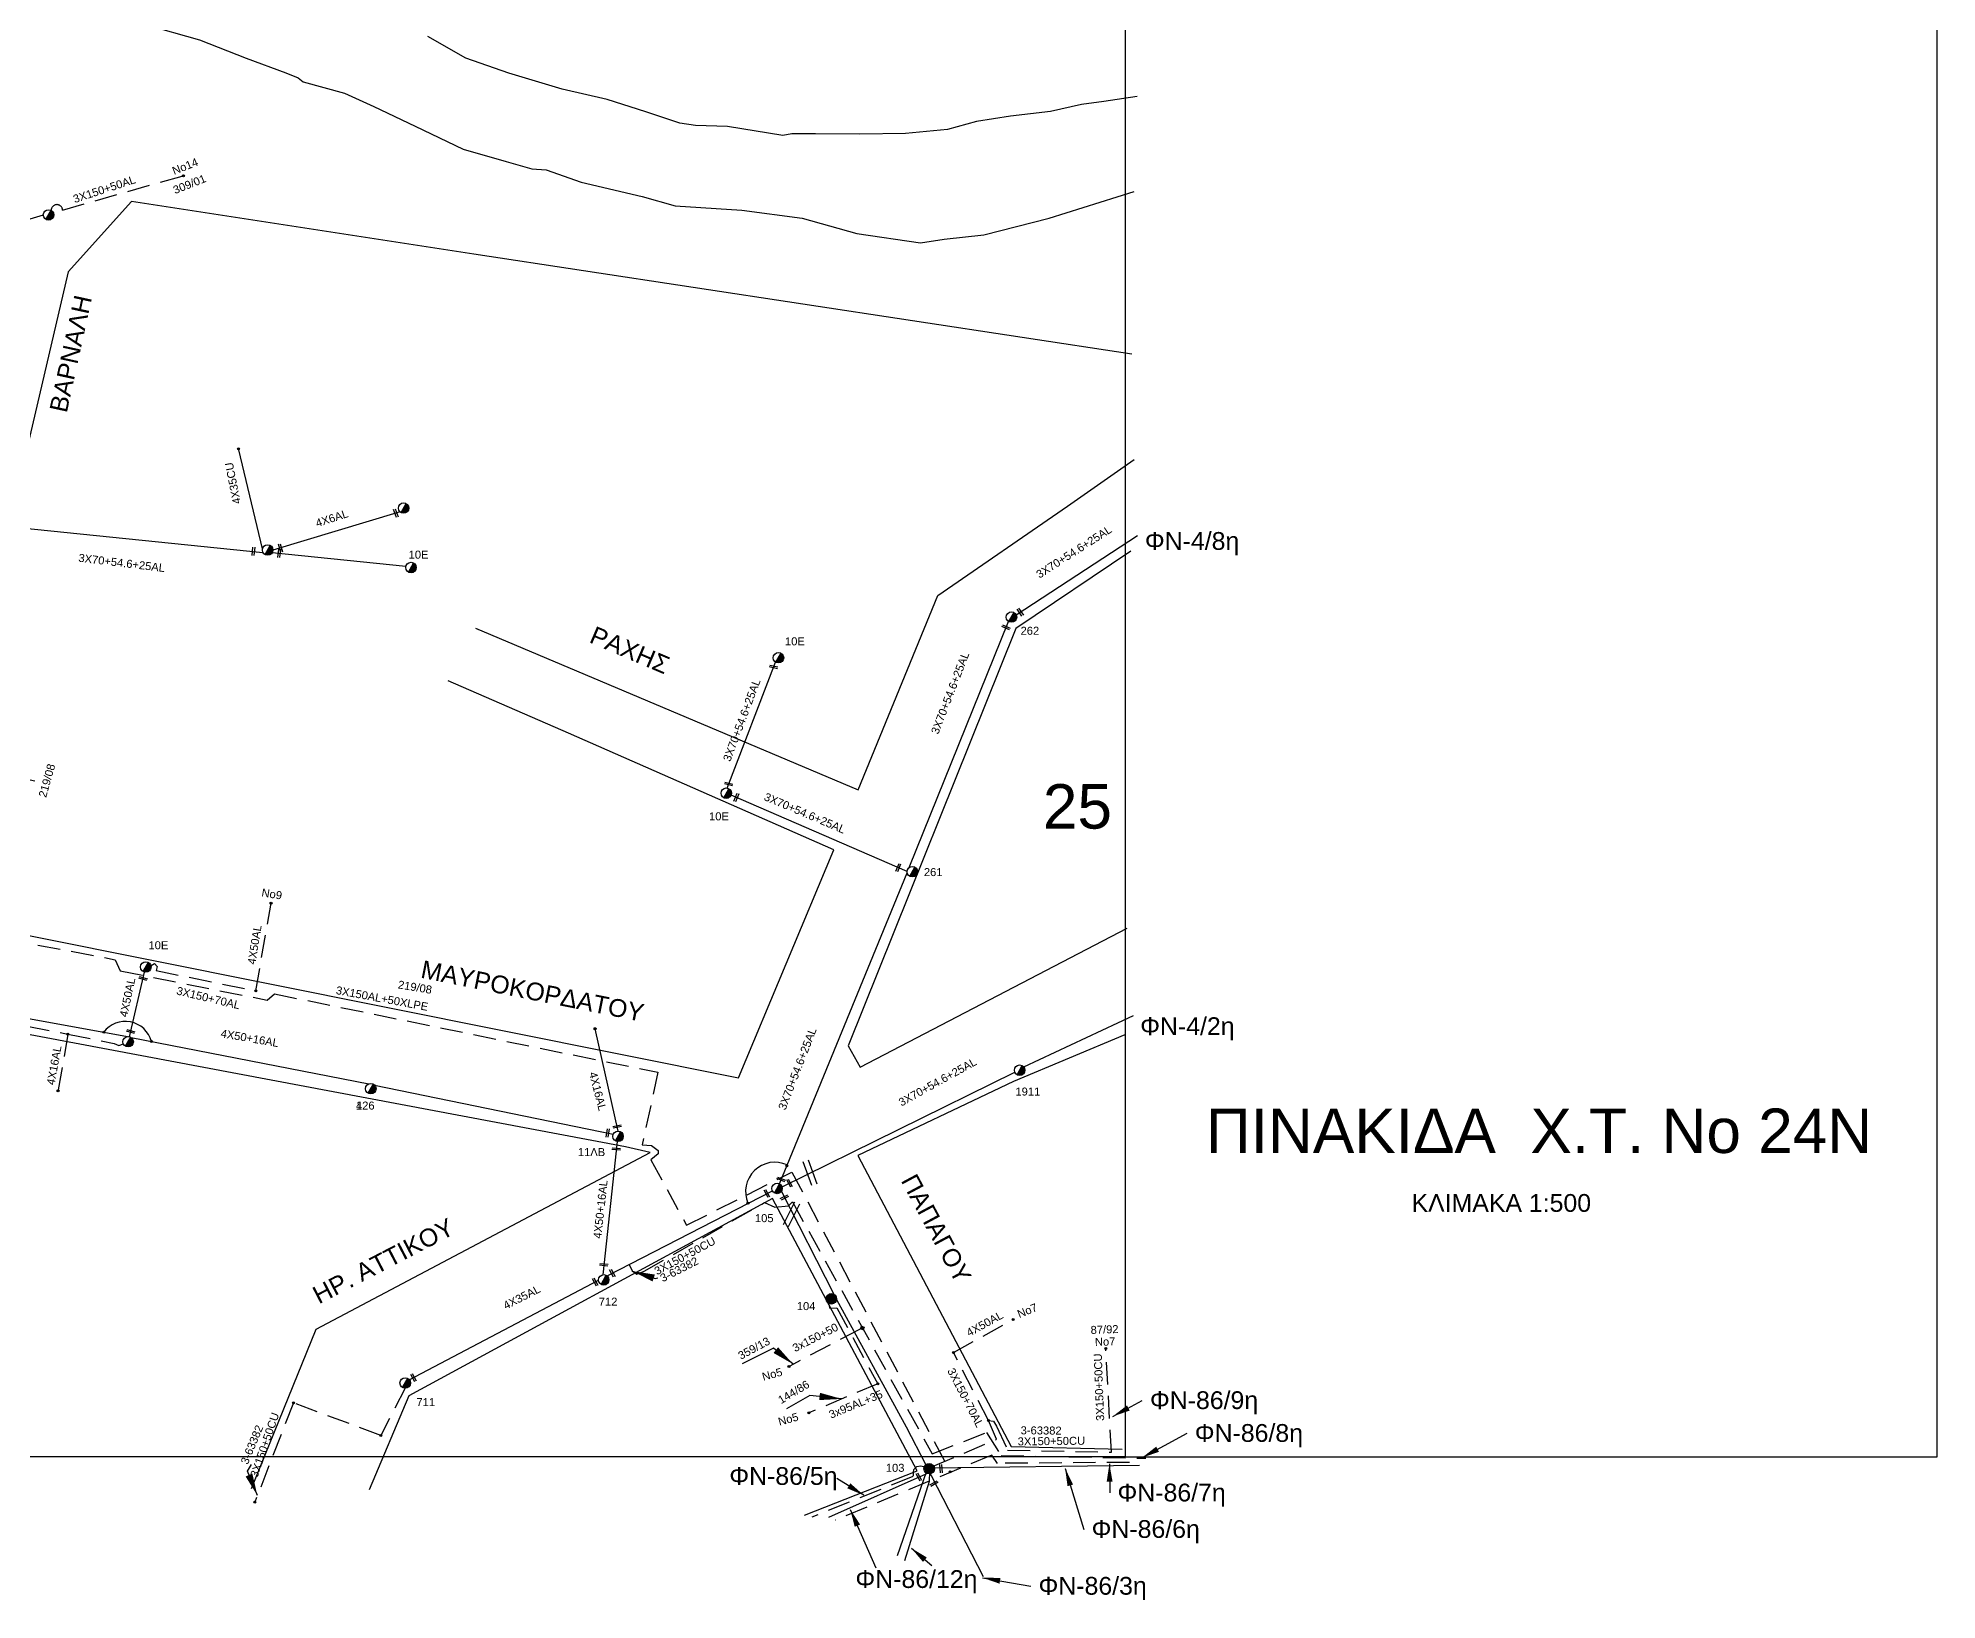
# Model space of a CAD drawing. Header units: millimetres. Extents: x 926 to 2032, y 728 to 1260.
# Drawn here: x 1818.4 to 2032, y 727.7 to 903.3 of the extents above; entities that cross this region are included whole.
import ezdxf

# ---------------------------------------------------------------- set-up
doc = ezdxf.new("R2010")
doc.units = ezdxf.units.MM
doc.linetypes.add('DASHED', pattern=[19.05, 12.7, -6.35])
for name, color, linetype in [('Άγνωστα', 7, 'Continuous'), ('Γέφυρες Εναέριου Δικτύου', 7, 'Continuous'), ('Γυμνά εναέρια ΧΤ (3Φ)   4x35AL', 7, 'Continuous'), ('Γυμνά εναέρια ΧΤ (3Φ)   4x35CU', 7, 'Continuous'), ('Γυμνά εναέρια ΧΤ (3Φ)   4x50AL', 7, 'Continuous'), ('Γυμνά εναέρια ΧΤ και ΦΟΠ (3Φ)   4x50+16AL', 7, 'Continuous'), ('Εναέρια παροχή ΧΤ 4x16', 7, 'SYN_LINE'), ('Επιγραφές - Σχήματα', 7, 'Continuous'), ('Καλώδια ΧΤ   3x150+50AL', 7, 'DASHED'), ('Καλώδια ΧΤ   3x150+50CU', 7, 'DASHED'), ('Καλώδια ΧΤ   3x150AL+50XLPE', 7, 'DASHED'), ('Μηχανική τομή', 7, 'Continuous'), ('Στύλος Ξύλινος', 7, 'Continuous'), ('Στύλος Ξύλινος @ 1', 7, 'Continuous'), ('Στύλος ΦΜ', 7, 'Continuous'), ('Στύλος ΦΜ @ 1', 7, 'Continuous'), ('Συνδέσεις', 7, 'Continuous'), ('Συνεστραμμένα ΧΤ   3x70+54.6+25 AL', 7, 'SYN_LINE'), ('Τομή', 7, 'Continuous'), ('Υπόβαθρο ΔΕΗ', 7, 'Continuous'), ('Υπόγεια καλώδια Δικτύου ΧΤ και Παρ. ΧΤ - 3X150+70 AL', 7, 'DASHED'), ('Υπόγεια καλώδια Παροχών ΧΤ   4x16AL', 7, 'DASHED'), ('Υπόγεια καλώδια Παροχών ΧΤ   4x50AL', 7, 'DASHED'), ('Υπόγεια καλώδια Παροχών ΧΤ   4x6', 7, 'DASHED')]:
    doc.layers.add(name, color=color, linetype=linetype)
doc.styles.get("Standard").update_dxf_attribs({"font": 'arial.ttf'})
doc.linetypes.add('REMA', pattern='A,0.1,[130,ltypeshp.shx,S=0.1,R=0,X=0,Y=0.1],0.15,0.1,[130,ltypeshp.shx,S=0.05,R=0,X=0,Y=0.05],0.15', length=0.5)
doc.linetypes.add('SYN_LINE', pattern='A,0.5,-0.0001,["/\\/\\/\\/",Standard,S=0.1,R=0,X=0,Y=-0.05],-0.25', length=0.7501)
doc.dimstyles.new('ISO-25', dxfattribs={"dimtxt": 2.5, "dimasz": 2.5, "dimexe": 1.25, "dimexo": 0.625, "dimtad": 1, "dimtxsty": 'Standard', "dimcen": 2.5, "dimadec": 0, "dimazin": 0, "dimtfac": 1, "dimtmove": 0, "dimatfit": 3, "dimfxl": 1, "dimarcsym": 0})

# ---------------------------------------------------------------- blocks, each defined once
blk = doc.blocks.new('ΥΠΑΡΧΩΝ ΤΣΙΜΕΝΤΕΝΙΟΣ ΣΤΥΛΟΣ')
at = {"layer": 'Στύλος ΦΜ'}
blk.add_hatch(color=256, dxfattribs=at).paths.add_polyline_path([(-1.29, -2.28, 0.574793), (2.62, 0, 0.268822), (1.3, 2.27)])
blk.add_line((-1.29, -2.28), (1.3, 2.27), dxfattribs=at)
blk.add_circle((0, 0), 2.62, dxfattribs=at)
at = {"layer": 'Στύλος ΦΜ', "flags": 4}
for tag, p in [('ΑΡΙΘΜΟΣ', (-4.68, 8.05)), ('ΤΥΠΟΣ', (-4.91, 3.03))]:
    blk.add_attdef(tag, p, '', height=4, dxfattribs=at)
blk = doc.blocks.new('_ΣΥΝΔΕΣΗ')
at = {"layer": 'Συνδέσεις', "linetype": 'SYN_LINE', "ltscale": 40}
blk.add_hatch(color=256, dxfattribs=at).paths.add_polyline_path([(0.5, -0.01, 1), (-0.5, -0.01, 1)])
at = {"layer": 'Συνδέσεις'}
blk.add_circle((0, -0.01), 0.5, dxfattribs=at)
blk = doc.blocks.new('ΥΠΑΡΧΩΝ ΞΥΛΙΝΟΣ ΣΤΥΛΟΣ')
at = {"layer": 'Στύλος Ξύλινος'}
h = blk.add_hatch(color=7, dxfattribs=at)
h.paths.add_polyline_path([(-2.62, 0, 0.270008), (-1.29, -2.28), (1.3, 2.27, 0.576266)])
h.paths.add_polyline_path([(-1.29, -2.28, 0.574793), (2.62, 0, 0.268822), (1.3, 2.27)])
at = {"layer": 'Στύλος Ξύλινος', "color": 7}
blk.add_line((-1.29, -2.28), (1.3, 2.27), dxfattribs=at)
blk.add_circle((0, 0), 2.62, dxfattribs=at)
at = {"layer": 'Στύλος Ξύλινος', "flags": 4}
for tag, p in [('ΑΡΙΘΜΟΣ', (-4.91, 8.6)), ('ΤΥΠΟΣ', (-4.85, 3.39))]:
    blk.add_attdef(tag, p, '', height=4, dxfattribs=at)
blk = doc.blocks.new('ΜΗΧΑΝΙΚΗ ΤΟΜΗ')
at = {"layer": 'Μηχανική τομή', "ltscale": 40}
for p, q in [((-1.89, 0.78), (1.89, 0.78)), ((1.89, 0), (-1.89, 0))]:
    blk.add_line(p, q, dxfattribs=at)
blk = doc.blocks.new('ΤΟΜΗ')
at = {"layer": 'Τομή', "ltscale": 40}
for p, q in [((-5.68, 0), (5.68, 0)), ((5.68, -2.33), (-5.68, -2.33))]:
    blk.add_line(p, q, dxfattribs=at)
blk = doc.blocks.new('TSONTA XT1')
at = {"ltscale": 40}
h = blk.add_hatch(color=256, dxfattribs=at)
h.dxf.hatch_style = 1
h.paths.add_polyline_path([(596, 2487.7), (597.1, 2488.8), (596, 2489.9), (594.9, 2488.8)])
blk.add_lwpolyline([(594.9, 2488.8), (596, 2489.9), (597.1, 2488.8), (596, 2487.7)], close=True, dxfattribs=at)

msp = doc.modelspace()

# ---------------------------------------------------------------- linework, layer by layer
at = {"layer": 'Άγνωστα', "color": 27, "linetype": 'Continuous', "ltscale": 20}
msp.add_lwpolyline([(1844.77, 845.45), (1859.81, 843.94)], dxfattribs=at)
at = {"layer": 'Άγνωστα', "color": 27, "linetype": 'DASHED', "ltscale": 0.2}
msp.add_lwpolyline([(1813.03, 792.94), (1813.43, 792.93), (1817.21, 792.2), (1821.8, 791.3), (1826.99, 790.23), (1827.54, 790.03), (1828.04, 790.2)], dxfattribs=at)
at = {"layer": 'Άγνωστα', "color": 2, "linetype": 'DASHED', "ltscale": 0.2}
msp.add_lwpolyline([(1907.31, 761.05), (1907.47, 760.47), (1908.25, 760.52), (1912.86, 751.98), (1905.12, 748.7)], dxfattribs=at)
at = {"layer": 'Άγνωστα'}
msp.add_arc((1828.26, 789.7), 3.03, 14.9279, 143.2542, dxfattribs=at)
at = {"layer": 'Γέφυρες Εναέριου Δικτύου'}
msp.add_arc((1901.3, 773.59), 3.3, 65.2421, 203.4472, dxfattribs=at)
at = {"layer": 'Γυμνά εναέρια ΧΤ (3Φ)   4x35AL', "color": 1}
for points in [[(1882.43, 764.11), (1901.01, 773.69)], [(1860.19, 752.42), (1881.47, 763.62)]]:
    msp.add_lwpolyline(points, dxfattribs=at)
at = {"layer": 'Γυμνά εναέρια ΧΤ (3Φ)   4x35CU', "color": 27, "linetype": 'SYN_LINE', "ltscale": 20}
msp.add_lwpolyline([(1843.69, 845.89), (1841.02, 857.01)], dxfattribs=at)
at = {"layer": 'Γυμνά εναέρια ΧΤ (3Φ)   4x50AL', "color": 27}
msp.add_lwpolyline([(1828.72, 791.01), (1830.42, 798.28)], dxfattribs=at)
at = {"layer": 'Γυμνά εναέρια ΧΤ και ΦΟΠ (3Φ)   4x50+16AL', "color": 27}
for points in [[(1800.29, 795.48), (1801.07, 796.02), (1828.51, 791.03)], [(1828.9, 790.93), (1855.62, 785.69)], [(1856.28, 785.57), (1883.12, 780.05)], [(1883.56, 779.22), (1881.94, 764.24)]]:
    msp.add_lwpolyline(points, dxfattribs=at)
at = {"layer": 'Γυμνά εναέρια ΧΤ και ΦΟΠ (3Φ)   4x50+16AL', "color": 2}
for points in [[(1902.03, 773.61), (1907.94, 762.04)], [(1908.23, 761.46), (1916.04, 747.12), (1918.27, 742.85)]]:
    msp.add_lwpolyline(points, dxfattribs=at)
at = {"layer": 'Γυμνά εναέρια ΧΤ και ΦΟΠ (3Φ)   4x50+16AL', "color": 173}
msp.add_lwpolyline([(1918.23, 742.89), (1924.72, 730.3)], dxfattribs=at)
at = {"layer": 'Εναέρια παροχή ΧΤ 4x16', "color": 27, "ltscale": 20}
msp.add_lwpolyline([(1883.67, 780.39), (1881.07, 791.91)], dxfattribs=at)
at = {"layer": 'Επιγραφές - Σχήματα'}
msp.add_lwpolyline([(942.21, 1250.61), (1940.69, 1250.61), (1940.69, 743.76), (942.21, 743.76)], close=True, dxfattribs=at)
at = {"layer": 'Επιγραφές - Σχήματα', "ltscale": 10}
msp.add_lwpolyline([(1940.69, 743.76), (2031.97, 743.76), (2031.97, 1250.61), (1940.69, 1250.61)], dxfattribs=at)
at = {"layer": 'Καλώδια ΧΤ   3x150+50AL', "color": 85, "ltscale": 0.2}
msp.add_lwpolyline([(1821.2, 883.98), (1834.67, 887.81)], dxfattribs=at)
msp.add_arc((1820.56, 883.94), 0.644, 3.4882, 179.7212, dxfattribs=at)
at = {"layer": 'Καλώδια ΧΤ   3x150+50CU', "color": 1, "ltscale": 0.2}
for points in [[(1884.9, 765.38), (1885.26, 764.66), (1885.79, 764.3), (1886.58, 764.62), (1900.14, 772.37), (1901.29, 771.84), (1902.82, 771.99), (1903.26, 772.45), (1919, 744.08), (1925.09, 746.51), (1926.74, 743.9), (1943.02, 743.59)], [(1910.89, 758.13), (1902.96, 753.97)]]:
    msp.add_lwpolyline(points, dxfattribs=at)
at = {"layer": 'Καλώδια ΧΤ   3x150+50CU', "color": 2, "ltscale": 0.2}
msp.add_lwpolyline([(1925.31, 747.85), (1925.87, 747.75), (1926.2, 747.19), (1927.47, 744.52), (1939.14, 744.27), (1938.5, 755.95)], dxfattribs=at)
at = {"layer": 'Καλώδια ΧΤ   3x150+50CU', "color": 85, "ltscale": 0.2}
msp.add_lwpolyline([(1859.71, 751.47), (1856.98, 746.16), (1847.16, 749.83), (1842.82, 738.66)], dxfattribs=at)
at = {"layer": 'Καλώδια ΧΤ   3x150+50CU', "color": 62, "ltscale": 0.2}
msp.add_lwpolyline([(1941.17, 743.13), (1926.31, 743.02), (1925.69, 743.94), (1908.08, 736.62)], dxfattribs=at)
at = {"layer": 'Καλώδια ΧΤ   3x150+50CU', "color": 27, "ltscale": 0.2}
msp.add_lwpolyline([(1918.21, 742.52), (1918, 742.65), (1917.7, 742.69), (1917.23, 742.65), (1916.9, 742.31), (1916.85, 742.06), (1916.85, 741.63), (1916.73, 741.5), (1905.44, 736.97)], dxfattribs=at)
at = {"layer": 'Καλώδια ΧΤ   3x150+50CU', "color": 173, "linetype": 'Continuous', "ltscale": 0.2}
msp.add_lwpolyline([(1942.29, 742.77), (1918.96, 742.47), (1918.96, 742.47)], dxfattribs=at)
at = {"layer": 'Καλώδια ΧΤ   3x150AL+50XLPE', "color": 62, "ltscale": 0.2}
msp.add_lwpolyline([(1818.1, 819.76), (1807.69, 821.96), (1803.45, 804.16), (1827.11, 799.67), (1827.69, 798.43), (1844.2, 795.12), (1845.03, 795.83), (1888.13, 787.01), (1886.37, 778.83), (1887.42, 778.78), (1888.16, 778.19), (1888.16, 777.84), (1887.35, 777.15), (1891.37, 769.8), (1903.21, 775.79), (1921, 742.08)], dxfattribs=at)
at = {"layer": 'Συνεστραμμένα ΧΤ   3x70+54.6+25 AL', "color": 85, "ltscale": 20}
msp.add_lwpolyline([(1799.01, 877.45), (1819.04, 883.43)], dxfattribs=at)
at = {"layer": 'Συνεστραμμένα ΧΤ   3x70+54.6+25 AL', "color": 27, "ltscale": 20}
for points in [[(1814.76, 848.43), (1843.73, 845.48)], [(1929.28, 787.61), (1941.62, 793.39)], [(1902.1, 774.12), (1928.27, 787.02)], [(1918.3, 742.02), (1915.06, 732.64)]]:
    msp.add_lwpolyline(points, dxfattribs=at)
at = {"layer": 'Συνεστραμμένα ΧΤ   3x70+54.6+25 AL', "color": 1, "ltscale": 20}
for points in [[(1928.43, 838.45), (1942.06, 847.39)], [(1916.41, 810.04), (1927.55, 837.72)], [(1895.94, 818.97), (1895.94, 818.97), (1901.37, 833.14)], [(1916.16, 809.59), (1896.37, 818.16)], [(1901.81, 774.47), (1916.18, 809.43)]]:
    msp.add_lwpolyline(points, dxfattribs=at)
at = {"layer": 'Συνεστραμμένα ΧΤ   3x70+54.6+25 AL', "color": 133, "linetype": 'Continuous', "ltscale": 20}
msp.add_lwpolyline([(1918.59, 741.96), (1907.32, 736.95)], dxfattribs=at)
at = {"layer": 'Συνεστραμμένα ΧΤ   3x70+54.6+25 AL', "color": 133, "ltscale": 20}
msp.add_lwpolyline([(1918.7, 742.1), (1918.65, 740.99), (1915.87, 732.05)], dxfattribs=at)
at = {"layer": 'Υπόβαθρο ΔΕΗ', "linetype": 'REMA', "ltscale": 5}
for points in [[(1830.47, 904.83), (1836.58, 903.12), (1841.83, 901.06), (1846.31, 899.41), (1847.7, 898.85), (1848.25, 898.41), (1852.91, 897.11), (1856.2, 895.61), (1860.84, 893.41), (1866.24, 890.84), (1871.07, 889.45), (1873.97, 888.61), (1875.58, 888.51), (1879.5, 887.1), (1886.36, 885.5), (1890.1, 884.45), (1897.59, 883.96), (1904.36, 883.06), (1910.52, 881.34), (1917.67, 880.3), (1920.33, 880.7), (1924.78, 881.19), (1932.14, 883.06), (1941.68, 886.08)], [(1942.03, 896.73), (1938.27, 896.18), (1935.79, 895.86), (1932.28, 895.07), (1927.78, 894.53), (1923.98, 893.95), (1920.71, 893.03), (1915.97, 892.6), (1910.84, 892.51), (1905.86, 892.56), (1903.21, 892.56), (1902.2, 892.35), (1895.98, 893.38), (1892.36, 893.5), (1890.59, 893.74), (1886.78, 895.04), (1882.45, 896.42), (1877.36, 897.56), (1871.39, 899.37), (1866.54, 901.04), (1862.26, 903.5)]]:
    msp.add_lwpolyline(points, dxfattribs=at)
at = {"layer": 'Υπόβαθρο ΔΕΗ'}
for points in [[(1941.42, 867.77), (1867.43, 879.03), (1828.95, 884.94), (1821.84, 877.04), (1815.69, 850.66), (1804.68, 804.94), (1897.21, 786.37), (1907.92, 812.04), (1878.1, 825.14), (1864.57, 831.02)], [(1867.65, 836.94), (1910.66, 818.77), (1910.66, 818.77), (1919.61, 840.61), (1934.19, 850.66), (1941.68, 855.93)], [(1941.31, 845.61), (1928.38, 836.93), (1909.52, 789.98), (1910.88, 787.58), (1940.92, 803.2)], [(1842.45, 740.19), (1849.7, 758.11), (1887.27, 777.98), (1884.51, 778.62), (1811.73, 792.29), (1801.94, 793.95), (1791.41, 747.69), (1789.36, 738.3)], [(1940.64, 791.2), (1928.11, 785.95), (1910.62, 777.64), (1927.88, 744.93), (1940.34, 744.62)], [(1904.64, 737.18), (1917.29, 742.17), (1901.02, 772.8), (1860.13, 750.62), (1855.67, 740.05)]]:
    msp.add_lwpolyline(points, dxfattribs=at)
at = {"layer": 'Υπόγεια καλώδια Δικτύου ΧΤ και Παρ. ΧΤ - 3X150+70 AL', "color": 27, "ltscale": 0.2}
msp.add_lwpolyline([(1831.15, 799.02), (1831.54, 799.23), (1831.82, 798.92), (1831.72, 798.45), (1842.94, 796.16)], dxfattribs=at)
at = {"layer": 'Υπόγεια καλώδια Δικτύου ΧΤ και Παρ. ΧΤ - 3X150+70 AL', "color": 2, "ltscale": 0.2}
msp.add_lwpolyline([(1919.08, 742.69), (1926.22, 745.74), (1925.31, 747.85), (1921.38, 755.49)], dxfattribs=at)
at = {"layer": 'Υπόγεια καλώδια Παροχών ΧΤ   4x16AL', "color": 27, "ltscale": 0.2}
msp.add_lwpolyline([(1821.8, 791.3), (1820.69, 784.92)], dxfattribs=at)
at = {"layer": 'Υπόγεια καλώδια Παροχών ΧΤ   4x50AL', "color": 27, "ltscale": 0.2}
msp.add_lwpolyline([(1842.94, 796.16), (1844.64, 806.03)], dxfattribs=at)
at = {"layer": 'Υπόγεια καλώδια Παροχών ΧΤ   4x50AL', "color": 2, "ltscale": 0.2}
msp.add_lwpolyline([(1921.38, 755.49), (1928.08, 759.19)], dxfattribs=at)
at = {"layer": 'Υπόγεια καλώδια Παροχών ΧΤ   4x6', "color": 27, "linetype": 'Continuous', "ltscale": 20}
msp.add_lwpolyline([(1859.15, 850.03), (1844.85, 845.71)], dxfattribs=at)

# ---------------------------------------------------------------- block references
at = {"layer": 'Μηχανική τομή'}
for p, xscale, yscale, zscale, rotation in [((1858.77, 849.92), 0.2499999999998741, 0.2499999999998741, 0.2499999999998741, 112.0891788970918), ((1842.76, 845.58), 0.2499999999998617, 0.2499999999998617, 0.2499999999998617, 84.70024634935874), ((1845.65, 845.36), 0.2499999999998834, 0.2499999999998834, 0.2499999999998834, 83.90351747611257), ((1845.8, 845.99), 0.2499999999998908, 0.2499999999998908, 0.2499999999998908, 105.1205510846562), ((1928.97, 838.8), 0.2499999999998595, 0.2499999999998595, 0.2499999999998595, 124.3080150978308), ((1927.32, 837.14), 0.2499999999998643, 0.2499999999998643, 0.2499999999998643, 157.1705192098437), ((1901.13, 832.5), 0.2499999999998428, 0.2499999999998428, 0.2499999999998428, 347.1970779480928), ((1896.08, 819.33), 0.2499999999998428, 0.2499999999998428, 0.2499999999998428, 347.1970779480928), ((1897.05, 817.87), 0.2499999999997929, 0.2499999999997929, 0.2499999999997929, 67.87413913582576), ((1915.26, 809.98), 0.2499999999997929, 0.2499999999997929, 0.2499999999997929, 67.87413913582576), ((1830.23, 797.47), 0.2499999999999392, 0.2499999999999392, 0.2499999999999392, 344.6343921095), ((1828.83, 791.49), 0.2499999999999392, 0.2499999999999392, 0.2499999999999392, 344.6343921095), ((1882.59, 780.16), 0.2499999999999086, 0.2499999999999086, 0.2499999999999086, 81.96900171737563), ((1883.58, 780.8), 0.2499999999998309, 0.2499999999998309, 0.2499999999998309, 10.81643669481462), ((1883.45, 778.29), 0.2499999999998492, 0.2499999999998492, 0.2499999999998492, 354.8566016344905), ((1902.04, 775.04), 0.2499999999998643, 0.2499999999998643, 0.2499999999998643, 157.1705192098437), ((1900.47, 773.42), 0.2499999999998502, 0.2499999999998502, 0.2499999999998502, 118.5737264190955), ((1902.33, 773.02), 0.2499999999998974, 0.2499999999998974, 0.2499999999998974, 205.4782638931264), ((1903.03, 774.58), 0.2499999999998502, 0.2499999999998502, 0.2499999999998502, 118.5737264190955), ((1882.05, 765.26), 0.2499999999998492, 0.2499999999998492, 0.2499999999998492, 354.8566016344905), ((1883.11, 764.46), 0.2499999999998502, 0.2499999999998502, 0.2499999999998502, 118.5737264190955), ((1881.17, 763.46), 0.2499999999998502, 0.2499999999998502, 0.2499999999998502, 118.5737264190955), ((1860.74, 752.71), 0.2499999999998502, 0.2499999999998502, 0.2499999999998502, 118.5737264190955), ((1917.57, 741.54), 0.2499999999998502, 0.2499999999998502, 0.2499999999998502, 118.5737264190955), ((1919.23, 740.66), 0.2499999999998417, 0.2499999999998417, 0.2499999999998417, 30.31031251674003), ((1920.07, 742.43), 0.2499999999998301, 0.2499999999998301, 0.2499999999998301, 94.95558504895831)]:
    msp.add_blockref('ΜΗΧΑΝΙΚΗ ΤΟΜΗ', p, dxfattribs=dict(at, xscale=xscale, yscale=yscale, zscale=zscale, rotation=rotation))
at = {"layer": 'Στύλος Ξύλινος @ 1', "ltscale": 40}
ref = msp.add_blockref('ΥΠΑΡΧΩΝ ΞΥΛΙΝΟΣ ΣΤΥΛΟΣ', (1907.65, 761.53), dxfattribs=dict(at, xscale=0.2249999999999091, yscale=0.2249999999999091, zscale=0.2249999999999091))
ref.add_attrib('ΤΥΠΟΣ', '104', (1903.76, 760.26), dxfattribs={"layer": 'Στύλος Ξύλινος', "height": 0.9, "flags": 4})
ref = msp.add_blockref('ΥΠΑΡΧΩΝ ΞΥΛΙΝΟΣ ΣΤΥΛΟΣ', (1918.65, 742.42), dxfattribs=dict(at, xscale=0.2249999999999091, yscale=0.2249999999999091, zscale=0.2249999999999091))
ref.add_attrib('ΤΥΠΟΣ', '103', (1913.77, 742.07), dxfattribs={"layer": 'Στύλος Ξύλινος', "height": 0.9, "flags": 4})
at = {"layer": 'Στύλος ΦΜ @ 1', "ltscale": 40, "xscale": 0.2249999999999091, "yscale": 0.2249999999999091, "zscale": 0.2249999999999091}
for p in [(1819.62, 883.43), (1859.55, 850.46), (1844.26, 845.74), (1828.57, 790.44)]:
    msp.add_blockref('ΥΠΑΡΧΩΝ ΤΣΙΜΕΝΤΕΝΙΟΣ ΣΤΥΛΟΣ', p, dxfattribs=at)
at = {"layer": 'Στύλος ΦΜ @ 1', "ltscale": 40}
ref = msp.add_blockref('ΥΠΑΡΧΩΝ ΤΣΙΜΕΝΤΕΝΙΟΣ ΣΤΥΛΟΣ', (1860.38, 843.77), dxfattribs=dict(at, xscale=0.2249999999999091, yscale=0.2249999999999091, zscale=0.2249999999999091))
ref.add_attrib('ΤΥΠΟΣ', '10E', (1860.11, 844.77), dxfattribs={"layer": 'Στύλος ΦΜ', "height": 0.9, "flags": 4})
ref = msp.add_blockref('ΥΠΑΡΧΩΝ ΤΣΙΜΕΝΤΕΝΙΟΣ ΣΤΥΛΟΣ', (1927.9, 838.2), dxfattribs=dict(at, xscale=0.2249999999999091, yscale=0.2249999999999091, zscale=0.2249999999999091))
ref.add_attrib('ΤΥΠΟΣ', '262', (1928.92, 836.21), dxfattribs={"layer": 'Στύλος ΦΜ', "height": 0.9, "flags": 4})
ref = msp.add_blockref('ΥΠΑΡΧΩΝ ΤΣΙΜΕΝΤΕΝΙΟΣ ΣΤΥΛΟΣ', (1901.7, 833.63), dxfattribs=dict(at, xscale=0.2249999999999091, yscale=0.2249999999999091, zscale=0.2249999999999091))
ref.add_attrib('ΤΥΠΟΣ', '10E', (1902.43, 835.02), dxfattribs={"layer": 'Στύλος ΦΜ', "height": 0.9, "flags": 4})
ref = msp.add_blockref('ΥΠΑΡΧΩΝ ΤΣΙΜΕΝΤΕΝΙΟΣ ΣΤΥΛΟΣ', (1895.83, 818.39), dxfattribs=dict(at, xscale=0.2249999999999091, yscale=0.2249999999999091, zscale=0.2249999999999091))
ref.add_attrib('ΤΥΠΟΣ', '10E', (1893.89, 815.34), dxfattribs={"layer": 'Στύλος ΦΜ', "height": 0.9, "flags": 4})
ref = msp.add_blockref('ΥΠΑΡΧΩΝ ΤΣΙΜΕΝΤΕΝΙΟΣ ΣΤΥΛΟΣ', (1916.75, 809.56), dxfattribs=dict(at, xscale=0.2249999999999091, yscale=0.2249999999999091, zscale=0.2249999999999091))
ref.add_attrib('ΤΥΠΟΣ', '261', (1918.05, 809.07), dxfattribs={"layer": 'Στύλος ΦΜ', "height": 0.9, "flags": 4})
ref = msp.add_blockref('ΥΠΑΡΧΩΝ ΤΣΙΜΕΝΤΕΝΙΟΣ ΣΤΥΛΟΣ', (1830.56, 798.85), dxfattribs=dict(at, xscale=0.2249999999999091, yscale=0.2249999999999091, zscale=0.2249999999999091))
ref.add_attrib('ΤΥΠΟΣ', '10E', (1830.86, 800.84), dxfattribs={"layer": 'Στύλος ΦΜ', "height": 0.9, "flags": 4})
ref = msp.add_blockref('ΥΠΑΡΧΩΝ ΤΣΙΜΕΝΤΕΝΙΟΣ ΣΤΥΛΟΣ', (1928.82, 787.24), dxfattribs=dict(at, xscale=0.2249999999999091, yscale=0.2249999999999091, zscale=0.2249999999999091))
ref.add_attrib('ΤΥΠΟΣ', '1911', (1928.34, 784.39), dxfattribs={"layer": 'Στύλος ΦΜ', "height": 0.9, "flags": 4})
ref = msp.add_blockref('ΥΠΑΡΧΩΝ ΤΣΙΜΕΝΤΕΝΙΟΣ ΣΤΥΛΟΣ', (1855.86, 785.16), dxfattribs=dict(at, xscale=0.2249999999999091, yscale=0.2249999999999091, zscale=0.2249999999999091))
ref.add_attrib('ΤΥΠΟΣ', '426', (1854.19, 782.81), dxfattribs={"layer": 'Στύλος ΦΜ', "height": 0.9, "flags": 4})
ref = msp.add_blockref('ΥΠΑΡΧΩΝ ΤΣΙΜΕΝΤΕΝΙΟΣ ΣΤΥΛΟΣ', (1855.86, 785.16), dxfattribs=dict(at, xscale=0.2249999999999091, yscale=0.2249999999999091, zscale=0.2249999999999091))
ref.add_attrib('ΤΥΠΟΣ', '126', (1854.19, 782.81), dxfattribs={"layer": 'Στύλος ΦΜ', "height": 0.9, "flags": 4})
ref = msp.add_blockref('ΥΠΑΡΧΩΝ ΤΣΙΜΕΝΤΕΝΙΟΣ ΣΤΥΛΟΣ', (1883.66, 779.8), dxfattribs=dict(at, xscale=0.2249999999999091, yscale=0.2249999999999091, zscale=0.2249999999999091))
ref.add_attrib('ΤΥΠΟΣ', '11ΛB', (1879.14, 777.58), dxfattribs={"layer": 'Στύλος ΦΜ', "height": 0.9, "flags": 4})
ref = msp.add_blockref('ΥΠΑΡΧΩΝ ΤΣΙΜΕΝΤΕΝΙΟΣ ΣΤΥΛΟΣ', (1901.54, 773.94), dxfattribs=dict(at, xscale=0.2249999999999091, yscale=0.2249999999999091, zscale=0.2249999999999091))
ref.add_attrib('ΤΥΠΟΣ', '105', (1899.05, 770.15), dxfattribs={"layer": 'Στύλος ΦΜ', "height": 0.9, "flags": 4})
ref = msp.add_blockref('ΥΠΑΡΧΩΝ ΤΣΙΜΕΝΤΕΝΙΟΣ ΣΤΥΛΟΣ', (1882.05, 763.66), dxfattribs=dict(at, xscale=0.2249999999999091, yscale=0.2249999999999091, zscale=0.2249999999999091))
ref.add_attrib('ΤΥΠΟΣ', '712', (1881.49, 760.76), dxfattribs={"layer": 'Στύλος ΦΜ', "height": 0.9, "flags": 4})
ref = msp.add_blockref('ΥΠΑΡΧΩΝ ΤΣΙΜΕΝΤΕΝΙΟΣ ΣΤΥΛΟΣ', (1859.73, 752.06), dxfattribs=dict(at, xscale=0.2249999999999091, yscale=0.2249999999999091, zscale=0.2249999999999091))
ref.add_attrib('ΤΥΠΟΣ', '711', (1860.99, 749.46), dxfattribs={"layer": 'Στύλος ΦΜ', "height": 0.9, "flags": 4})
at = {"layer": 'Συνδέσεις', "xscale": 0.2249999999999091, "yscale": 0.2249999999999091, "zscale": 0.2249999999999091}
for p in [(1834.78, 887.84), (1840.99, 857.12), (1844.64, 806.03), (1842.94, 796.16), (1821.8, 791.3), (1825.83, 791.52), (1831.2, 790.48), (1881.07, 791.91), (1820.69, 784.92), (1902.64, 776.49), (1898.27, 772.28), (1928.08, 759.19), (1938.5, 755.95), (1902.88, 753.93), (1921.38, 755.49), (1912.86, 751.98), (1847.16, 749.83), (1905.12, 748.7), (1925.31, 747.85), (1856.98, 746.16), (1921, 742.08), (1842.82, 738.66)]:
    msp.add_blockref('_ΣΥΝΔΕΣΗ', p, dxfattribs=at)
at = {"layer": 'Συνδέσεις', "xscale": 0.2114884640895077, "yscale": 0.2114884640895077, "zscale": 0.2114884640895077, "rotation": 26.9776065958966}
msp.add_blockref('TSONTA XT1', (2037.58, 231.99), dxfattribs=at)
at = {"layer": 'Τομή'}
for p, xscale, yscale, zscale, rotation in [((1905.52, 775.81), 0.2499999999998829, 0.2499999999998829, 0.2499999999998829, 289.9041352928488), ((1903.42, 770.89), 0.2499999999999178, 0.2499999999999178, 0.2499999999999178, 243.2332429166123)]:
    msp.add_blockref('ΤΟΜΗ', p, dxfattribs=dict(at, xscale=xscale, yscale=yscale, zscale=zscale, rotation=rotation))

# ---------------------------------------------------------------- texts
at = {"layer": 'Γυμνά εναέρια ΧΤ (3Φ)   4x35AL', "color": 7, "insert": (1870.63, 761.1), "char_height": 0.9, "width": 84.1859, "attachment_point": 1, "rotation": 26.9546}
msp.add_mtext('4X35AL', dxfattribs=at)
at = {"layer": 'Γυμνά εναέρια ΧΤ (3Φ)   4x35CU', "color": 7, "insert": (1840.37, 850.83), "char_height": 0.9, "width": 84.1859, "attachment_point": 1, "rotation": 101.1638}
msp.add_mtext('4X35CU', dxfattribs=at)
at = {"layer": 'Γυμνά εναέρια ΧΤ (3Φ)   4x50AL', "color": 7, "insert": (1827.59, 793.34), "char_height": 0.9, "width": 84.1859, "attachment_point": 1, "rotation": 78.0323}
msp.add_mtext('4X50AL', dxfattribs=at)
at = {"layer": 'Γυμνά εναέρια ΧΤ και ΦΟΠ (3Φ)   4x50+16AL', "color": 7, "char_height": 0.9, "width": 84.1859, "attachment_point": 1}
for insert, rotation in [((1839.08, 791.85), 350.1107), ((1880.88, 768.36), 83.804)]:
    msp.add_mtext('4X50+16AL', dxfattribs=dict(at, insert=insert, rotation=rotation))
at = {"layer": 'Εναέρια παροχή ΧΤ 4x16', "color": 7, "insert": (1881.26, 787.14), "char_height": 0.9, "width": 84.1859, "attachment_point": 1, "rotation": 284.5216}
msp.add_mtext('4X16AL', dxfattribs=at)
at = {"layer": 'Επιγραφές - Σχήματα', "color": 7, "char_height": 0.9}
for s, insert, width, attachment_point, rotation in [('{\\fArial|b0|i0|c161|p34;\\C256;No14}', (1834.98, 888.89), 13.9242, 5, 21.5028), ('{\\fArial|b0|i0|c161|p34;\\C256;309/01}', (1835.47, 886.88), 13.9242, 5, 21.5028), ('219/08', (1818.48, 818.09), 84.1859, 1, 74.1758), ('No9', (1843.67, 807.69), 84.1859, 1, 350.5778), ('219/08', (1859.01, 797.34), 84.1859, 1, 350.5778), ('3-63382', (1888.28, 764.18), 84.1859, 1, 27.1509), ('No7', (1928.44, 760.18), 84.1859, 1, 22.4007), ('3x150+50', (1903.16, 756.32), 84.1859, 1, 27.0515), ('87/92', (1936.78, 758.47), 84.1859, 1, 2.0656), ('359/13', (1897.04, 755.45), 84.1859, 1, 28.419), ('No7', (1937.26, 757.12), 84.1859, 1, 2.0656), ('Νο5', (1899.76, 753.17), 84.1859, 1, 15.4312), ('144/86', (1901.53, 750.44), 84.1859, 1, 31.0058), ('3x95AL+35', (1907.26, 748.87), 84.1859, 1, 22.4007), ('Νο5', (1901.57, 748.12), 84.1859, 1, 15.4312), ('3-63382', (1841.19, 743.17), 84.1859, 1, 67.4793), ('3-63382', (1928.93, 747.19), 84.1859, 1, 359.5597)]:
    msp.add_mtext(s, dxfattribs=dict(at, insert=insert, width=width, attachment_point=attachment_point, rotation=rotation))
at = {"layer": 'Επιγραφές - Σχήματα', "char_height": 2, "width": 35.0744, "attachment_point": 1}
for s, insert, rotation in [('ΒΑΡΝΑΛΗ', (1819.71, 861.51), 77.659), ('ΡΑΧΗΣ', (1881.09, 837.24), 336.923), ('ΜΑΥΡΟΚΟΡΔΑΤΟΥ', (1861.76, 799.62), 348.7131), ('ΠΑΠΑΓΟΥ', (1917.18, 775.78), 298.1679), ('ΗΡ. ΑΤΤΙΚΟΥ', (1849.09, 762.66), 27.4648)]:
    msp.add_mtext(s, dxfattribs=dict(at, insert=insert, rotation=rotation))
at = {"layer": 'Επιγραφές - Σχήματα', "attachment_point": 1}
for s, insert, char_height, width in [('ΦΝ-4/8η', (1942.9, 847.76), 2, 22.6323), ('25', (1931.43, 819.41), 5, 6.5427), ('ΦΝ-4/2η', (1942.37, 793.19), 2, 22.6323), ('ΦΝ-86/9η', (1943.47, 751.13), 2, 22.6323), ('ΦΝ-86/8η', (1948.51, 747.44), 2, 22.6323), ('ΦΝ-86/5η', (1896.17, 742.6), 2, 22.6323), ('ΦΝ-86/7η', (1939.82, 740.74), 2, 22.6323), ('ΦΝ-86/6η', (1936.91, 736.64), 2, 22.6323), ('ΦΝ-86/12η', (1910.35, 731.01), 2, 22.6323), ('ΦΝ-86/3η', (1930.94, 730.25), 2, 22.6323)]:
    msp.add_mtext(s, dxfattribs=dict(at, insert=insert, char_height=char_height, width=width))
at = {"layer": 'Επιγραφές - Σχήματα', "ltscale": 10, "width": 157.518, "attachment_point": 1}
for s, insert, char_height in [('ΠΙΝΑΚΙΔΑ  Χ.Τ. Νο 24N', (1949.76, 782.93), 5), ('ΚΛΙΜΑΚΑ 1:500', (1972.88, 773.31), 2)]:
    msp.add_mtext(s, dxfattribs=dict(at, insert=insert, char_height=char_height))
at = {"layer": 'Καλώδια ΧΤ   3x150+50AL', "color": 7, "insert": (1822.28, 885.61), "char_height": 0.9, "width": 84.1859, "attachment_point": 1, "rotation": 18.1637}
msp.add_mtext('3X150+50AL', dxfattribs=at)
at = {"layer": 'Καλώδια ΧΤ   3x150+50CU', "color": 7, "char_height": 0.9, "width": 84.1859, "attachment_point": 1}
for insert, rotation in [((1887.62, 764.96), 28.2002), ((1937.43, 747.78), 92.1305), ((1842.27, 741.66), 71.1055), ((1928.59, 745.94), 0.609)]:
    msp.add_mtext('3X150+50CU', dxfattribs=dict(at, insert=insert, rotation=rotation))
at = {"layer": 'Καλώδια ΧΤ   3x150AL+50XLPE', "color": 7, "insert": (1857.13, 795.3), "char_height": 0.9, "width": 13.9242, "attachment_point": 5, "rotation": 349.5357}
msp.add_mtext('3X150AL+50XLPE', dxfattribs=at)
at = {"layer": 'Συνεστραμμένα ΧΤ   3x70+54.6+25 AL', "color": 7, "char_height": 0.9, "width": 84.1859, "attachment_point": 1}
for insert, rotation in [((1930.56, 843.27), 32.787), ((1918.82, 825.27), 68.8781), ((1895.43, 822.19), 69.447), ((1900.34, 818.48), 336.9742), ((1901.64, 783), 68.8781), ((1915.09, 783.93), 29.1039)]:
    msp.add_mtext('3X70+54.6+25AL', dxfattribs=dict(at, insert=insert, rotation=rotation))
at = {"layer": 'Συνεστραμμένα ΧΤ   3x70+54.6+25 AL', "ltscale": 20, "insert": (1823.05, 845.33), "char_height": 0.9, "width": 84.1859, "attachment_point": 1, "rotation": 353.1055}
msp.add_mtext('3X70+54.6+25AL', dxfattribs=at)
at = {"layer": 'Υπόγεια καλώδια Δικτύου ΧΤ και Παρ. ΧΤ - 3X150+70 AL', "color": 7, "char_height": 0.9, "width": 84.1859, "attachment_point": 1}
for insert, rotation in [((1834.15, 796.65), 346.619), ((1921.45, 753.86), 297.3795)]:
    msp.add_mtext('3X150+70AL', dxfattribs=dict(at, insert=insert, rotation=rotation))
at = {"layer": 'Υπόγεια καλώδια Παροχών ΧΤ   4x16AL', "color": 7, "insert": (1819.4, 785.67), "char_height": 0.9, "width": 84.1859, "attachment_point": 1, "rotation": 79.6418}
msp.add_mtext('4X16AL', dxfattribs=at)
at = {"layer": 'Υπόγεια καλώδια Παροχών ΧΤ   4x50AL', "color": 7, "char_height": 0.9, "width": 84.1859, "attachment_point": 1}
for insert, rotation in [((1841.99, 799.22), 80.8562), ((1922.71, 758.04), 28.8441)]:
    msp.add_mtext('4X50AL', dxfattribs=dict(at, insert=insert, rotation=rotation))
at = {"layer": 'Υπόγεια καλώδια Παροχών ΧΤ   4x6', "color": 7, "insert": (1849.55, 849.16), "char_height": 0.9, "width": 84.1859, "attachment_point": 1, "rotation": 18.0076}
msp.add_mtext('4X6AL', dxfattribs=at)

# ---------------------------------------------------------------- leaders
at = {"layer": 'Άγνωστα'}
for points in [[(1903.34, 754.18), (1901.14, 755.97), (1897.62, 754.2)], [(1908.81, 750.27), (1905.23, 750.67), (1902.6, 749.16)]]:
    msp.add_leader(points, dimstyle='ISO-25', override={"dimgap": 0.625, "dimtad": 0}, dxfattribs=at)
at = {"layer": 'Επιγραφές - Σχήματα'}
for points in [[(1885.29, 764.64), (1887.84, 763.81), (1888.14, 763.88)], [(1843.11, 739.39), (1841.99, 742.13), (1842.45, 742.89)]]:
    msp.add_leader(points, dimstyle='ISO-25', override={"dimgap": 0.625, "dimtad": 0}, dxfattribs=at)
at = {"layer": 'Επιγραφές - Σχήματα', "ltscale": 40}
for points in [[(1939.28, 748.3), (1942.6, 750.09)], [(1942.57, 743.66), (1947.64, 746.4)], [(1911.3, 739.43), (1908.28, 741.33)], [(1933.93, 742.46), (1936.04, 735.6)], [(1938.91, 742.97), (1938.95, 739.7)], [(1909.77, 737.85), (1912.66, 731.27)], [(1916.64, 733.48), (1918.94, 731.53)], [(1924.64, 730.16), (1930.08, 729.21)]]:
    msp.add_leader(points, dimstyle='ISO-25', override={"dimasz": 2, "dimtad": 0}, dxfattribs=at)

doc.saveas('drawing.dxf')
